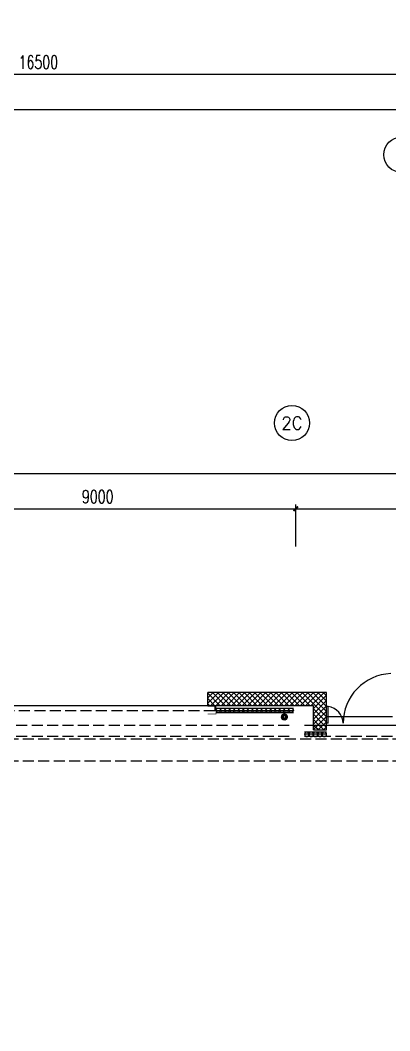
# Model space of a CAD drawing. Extents: x -474411 to 577939, y 0 to 1014176.
# Drawn here: x -153116 to -144716, y 715540 to 738480 of the extents above; entities that cross this region are included whole.
import ezdxf
from ezdxf.enums import TextEntityAlignment as Align

# ---------------------------------------------------------------- set-up
doc = ezdxf.new("R2010")
doc.units = 0
doc.header["$LTSCALE"] = 1000
doc.header["$MEASUREMENT"] = 0
doc.linetypes.add('10平面$0$DASH', pattern=[0.35, 0.25, -0.1])
doc.linetypes.add('DASH', pattern=[0.35, 0.25, -0.1])
doc.layers.get('Defpoints').update_dxf_attribs({"color": 210})
for name, color, linetype in [('10平面$0$WINDOW', 4, 'Continuous'), ('A-AXIS-D', 1, 'Continuous'), ('A-HATCH-2', 251, 'Continuous'), ('A-SFCE', 30, 'Continuous'), ('A-WINDOW', 140, 'Continuous'), ('AS-WALL', 40, 'Continuous'), ('AS-结构边线层', 200, 'Continuous'), ('DIM_SYMB', 3, 'Continuous'), ('PUB_HATCH', 8, 'Continuous'), ('PUB_TEXT', 7, 'Continuous'), ('SB_ZF消火栓', 10, 'Continuous')]:
    doc.layers.add(name, color=color, linetype=linetype)
doc.layers.add('LG-ZF消防', color=1, linetype='Continuous', lineweight=60)
doc.styles.add('_TCH_AXIS', font='COMPLEX', dxfattribs={"bigfont": 'GBCBIG'})
doc.styles.add('_TCH_DIM_T3', font='SIMPLEX', dxfattribs={"width": 0.705882, "bigfont": 'GBCBIG'})
doc.dimstyles.new('_TCH_ARCH&&100', dxfattribs={"dimtxt": 297.5, "dimasz": 100, "dimexe": 100, "dimexo": 100, "dimgap": 126.25, "dimtad": 1, "dimdec": 0, "dimzin": 0, "dimdsep": 46, "dimtxsty": '_TCH_DIM_T3', "dimblk": 'ARCHTICK', "dimcen": 0.09, "dimclrt": 7, "dimazin": 2, "dimtfac": 1, "dimtdec": 0, "dimtix": 1, "dimtmove": 2, "dimatfit": 3, "dimfxl": 0, "dimtolj": 1, "dimtzin": 0, "dimarcsym": 0})

# ---------------------------------------------------------------- blocks, each defined once
blk = doc.blocks.new('42343243')
at = {"color": 8, "linetype": '10平面$0$DASH'}
for p, q in [((-148694, 1222870), (-154014, 1222870)), ((-148694, 1222750), (-154014, 1222750))]:
    blk.add_line(p, q, dxfattribs=at)
at = {"color": 8, "linetype": 'Continuous'}
blk.add_line((-148694, 1222870), (-148694, 1222750), dxfattribs=at)
at = {"color": 8}
for p, q in [((-146154, 1222470), (-146154, 1222848)), ((-146117, 1222848), (-146154, 1222848)), ((-146117, 1222470), (-146117, 1222848)), ((-146117, 1222470), (-146154, 1222470))]:
    blk.add_line(p, q, dxfattribs=at)
for centre, major_axis, start_param, end_param in [((-144647, 1222467), (800, 800), 0.824655, 2.351373), ((-146155, 1222474), (-266, 266), 3.923323, 5.394768)]:
    blk.add_ellipse(centre, major_axis=major_axis, ratio=1, start_param=start_param, end_param=end_param, dxfattribs=at)
at = {"layer": '10平面$0$WINDOW', "color": 8}
blk.add_line((-144654, 1222620), (-146154, 1222620), dxfattribs=at)
at = {"layer": 'AS-WALL', "color": 8}
for p, q in [((-146154, 1223170), (-148854, 1223170)), ((-148854, 1222870), (-148854, 1223170)), ((-146154, 1222620), (-146154, 1223170)), ((-146454, 1222870), (-148854, 1222870)), ((-146454, 1222320), (-146454, 1222870)), ((-146154, 1222320), (-146154, 1222620)), ((-146454, 1222320), (-146154, 1222320))]:
    blk.add_line(p, q, dxfattribs=at)
at = {"layer": 'PUB_HATCH', "color": 8, "linetype": 'Continuous'}
for p, q in [((-148854, 1223167), (-148851, 1223170)), ((-148854, 1223047), (-148731, 1223170)), ((-148854, 1222927), (-148611, 1223170)), ((-148791, 1222870), (-148491, 1223170)), ((-148449, 1222870), (-148749, 1223170)), ((-148671, 1222870), (-148371, 1223170)), ((-148329, 1222870), (-148629, 1223170)), ((-148551, 1222870), (-148251, 1223170)), ((-148209, 1222870), (-148509, 1223170)), ((-148431, 1222870), (-148131, 1223170)), ((-148089, 1222870), (-148389, 1223170)), ((-148311, 1222870), (-148011, 1223170)), ((-147969, 1222870), (-148269, 1223170)), ((-148191, 1222870), (-147891, 1223170)), ((-147849, 1222870), (-148149, 1223170)), ((-148071, 1222870), (-147771, 1223170)), ((-147729, 1222870), (-148029, 1223170)), ((-147951, 1222870), (-147651, 1223170)), ((-147609, 1222870), (-147909, 1223170)), ((-147831, 1222870), (-147531, 1223170)), ((-147489, 1222870), (-147789, 1223170)), ((-147711, 1222870), (-147411, 1223170)), ((-147369, 1222870), (-147669, 1223170)), ((-147591, 1222870), (-147291, 1223170)), ((-147249, 1222870), (-147549, 1223170)), ((-147471, 1222870), (-147171, 1223170)), ((-147129, 1222870), (-147429, 1223170)), ((-147351, 1222870), (-147051, 1223170)), ((-147009, 1222870), (-147309, 1223170)), ((-147231, 1222870), (-146931, 1223170)), ((-146889, 1222870), (-147189, 1223170)), ((-147111, 1222870), (-146811, 1223170)), ((-146769, 1222870), (-147069, 1223170)), ((-146991, 1222870), (-146691, 1223170)), ((-146649, 1222870), (-146949, 1223170)), ((-146871, 1222870), (-146571, 1223170)), ((-146529, 1222870), (-146829, 1223170)), ((-146751, 1222870), (-146451, 1223170)), ((-146432, 1222893), (-146709, 1223170)), ((-146631, 1222870), (-146331, 1223170)), ((-146372, 1222953), (-146589, 1223170)), ((-146511, 1222870), (-146211, 1223170)), ((-146312, 1223013), (-146469, 1223170)), ((-146252, 1223073), (-146349, 1223170)), ((-146192, 1223133), (-146229, 1223170)), ((-148569, 1222870), (-148854, 1223155)), ((-148689, 1222870), (-148854, 1223035)), ((-146454, 1222807), (-146154, 1223107)), ((-146454, 1222687), (-146154, 1222987)), ((-146154, 1222735), (-146372, 1222953)), ((-146154, 1222855), (-146312, 1223013)), ((-146154, 1222975), (-146252, 1223073)), ((-146154, 1223095), (-146192, 1223133)), ((-148809, 1222870), (-148854, 1222915)), ((-146454, 1222567), (-146154, 1222867)), ((-146217, 1222558), (-146454, 1222795)), ((-146454, 1222447), (-146154, 1222747)), ((-146157, 1222618), (-146432, 1222893)), ((-146277, 1222498), (-146454, 1222675)), ((-146454, 1222327), (-146154, 1222627)), ((-146337, 1222438), (-146454, 1222555)), ((-146341, 1222320), (-146154, 1222507)), ((-146154, 1222375), (-146277, 1222498)), ((-146154, 1222495), (-146217, 1222558)), ((-146154, 1222615), (-146157, 1222618)), ((-146397, 1222378), (-146454, 1222435)), ((-146339, 1222320), (-146397, 1222378)), ((-146219, 1222320), (-146337, 1222438)), ((-146221, 1222320), (-146154, 1222387))]:
    blk.add_line(p, q, dxfattribs=at)
blk = doc.blocks.new('43243')
at = {"layer": 'AS-结构边线层', "color": 8}
blk.add_lwpolyline([(-128054, 658060), (-128054, 681330), (-128354, 681330), (-128354, 696460), (-128054, 696460), (-128054, 715680), (-128354, 715680), (-128354, 722920), (-128354, 722920), (-144354, 722920), (-144354, 722470), (-146454, 722470), (-146454, 722920), (-155994, 722920)], dxfattribs=at)
blk = doc.blocks.new('w42343')
at = {"layer": 'A-HATCH-2', "linetype": 'DASH'}
for p, q in [((-263654, 722170), (-128354, 722170)), ((-263654, 721670), (-128354, 721670))]:
    blk.add_line(p, q, dxfattribs=at)
blk = doc.blocks.new('34242343243')
at = {"color": 8}
for p, q in [((-148665, 722864), (-148562, 722864)), ((-148562, 722864), (-148458, 722864)), ((-148458, 722864), (-148355, 722864)), ((-148355, 722864), (-148252, 722864)), ((-148252, 722864), (-148148, 722864)), ((-148148, 722864), (-148045, 722864)), ((-148045, 722864), (-147942, 722864)), ((-147942, 722864), (-147838, 722864)), ((-147838, 722864), (-147735, 722864)), ((-147735, 722864), (-147632, 722864)), ((-147632, 722864), (-147528, 722864)), ((-147528, 722864), (-147425, 722864)), ((-147425, 722864), (-147322, 722864)), ((-147322, 722864), (-147218, 722864)), ((-147218, 722864), (-147115, 722864)), ((-147115, 722864), (-147012, 722864)), ((-147012, 722864), (-146908, 722864)), ((-148665, 722814), (-148562, 722814)), ((-148665, 722764), (-148562, 722764)), ((-148562, 722814), (-148458, 722814)), ((-148562, 722764), (-148458, 722764)), ((-148458, 722814), (-148355, 722814)), ((-148458, 722764), (-148355, 722764)), ((-148355, 722814), (-148252, 722814)), ((-148355, 722764), (-148252, 722764)), ((-148252, 722814), (-148148, 722814)), ((-148252, 722764), (-148148, 722764)), ((-148148, 722814), (-148045, 722814)), ((-148148, 722764), (-148045, 722764)), ((-148045, 722814), (-147942, 722814)), ((-148045, 722764), (-147942, 722764)), ((-147942, 722814), (-147838, 722814)), ((-147942, 722764), (-147838, 722764)), ((-147838, 722814), (-147735, 722814)), ((-147838, 722764), (-147735, 722764)), ((-147735, 722814), (-147632, 722814)), ((-147735, 722764), (-147632, 722764)), ((-147632, 722814), (-147528, 722814)), ((-147632, 722764), (-147528, 722764)), ((-147528, 722814), (-147425, 722814)), ((-147528, 722764), (-147425, 722764)), ((-147425, 722814), (-147322, 722814)), ((-147425, 722764), (-147322, 722764)), ((-147322, 722814), (-147218, 722814)), ((-147322, 722764), (-147218, 722764)), ((-147218, 722814), (-147115, 722814)), ((-147218, 722764), (-147115, 722764)), ((-147115, 722814), (-147012, 722814)), ((-147115, 722764), (-147012, 722764)), ((-147012, 722814), (-146908, 722814)), ((-147012, 722764), (-146908, 722764)), ((-146554, 722320), (-146654, 722320)), ((-146554, 722270), (-146654, 722270)), ((-146554, 722220), (-146654, 722220)), ((-146454, 722320), (-146554, 722320)), ((-146454, 722270), (-146554, 722270)), ((-146454, 722220), (-146554, 722220)), ((-146354, 722320), (-146454, 722320)), ((-146354, 722270), (-146454, 722270)), ((-146354, 722220), (-146454, 722220)), ((-146254, 722320), (-146354, 722320)), ((-146254, 722270), (-146354, 722270)), ((-146254, 722220), (-146354, 722220)), ((-146154, 722320), (-146254, 722320)), ((-146154, 722270), (-146254, 722270)), ((-146154, 722220), (-146254, 722220))]:
    blk.add_line(p, q, dxfattribs=at)
for centre in [(-148613, 722814), (-148510, 722814), (-148407, 722814), (-148303, 722814), (-148200, 722814), (-148097, 722814), (-147993, 722814), (-147890, 722814), (-147787, 722814), (-147683, 722814), (-147580, 722814), (-147477, 722814), (-147373, 722814), (-147270, 722814), (-147167, 722814), (-147063, 722814), (-146960, 722814)]:
    blk.add_ellipse(centre, major_axis=(51.7, 0), ratio=0.96766, dxfattribs=at)
at = {"color": 8, "extrusion": (0, 0, -1)}
for centre in [(-146604, 722270), (-146504, 722270), (-146404, 722270), (-146304, 722270), (-146204, 722270)]:
    blk.add_ellipse(centre, major_axis=(0, 50), ratio=0.999998, start_param=-1.570795, end_param=4.71239, dxfattribs=at)
at = {"layer": 'A-SFCE', "color": 8, "const_width": 20}
blk.add_lwpolyline([(-148855, 722910), (-148665, 722910), (-148665, 722730), (-148855, 722730)], dxfattribs=at)
blk = doc.blocks.new('234243242332')
at = {"layer": 'LG-ZF消防', "color": 8, "linetype": 'Continuous'}
blk.add_circle((-147112, 722664), 50, dxfattribs=at)
blk = doc.blocks.new('_ArchTick')
at = {"color": 0, "linetype": 'ByBlock', "const_width": 0.4}
blk.add_lwpolyline([(-0.5, -0.5), (0.5, 0.5)], dxfattribs=at)
blk = doc.blocks.new('*D605')
at = {"layer": 'A-AXIS-D', "color": 0, "lineweight": -2}
for p, q in [((-160954, 738380), (-160954, 737153)), ((-144454, 738380), (-144454, 737153)), ((-160954, 737253), (-144454, 737253))]:
    blk.add_line(p, q, dxfattribs=at)
at = {"layer": 'Defpoints', "color": 0}
for p in [(-160954, 738480), (-144454, 738480), (-144454, 737253)]:
    blk.add_point(p, dxfattribs=at)
at = {"layer": 'A-AXIS-D', "color": 0, "lineweight": -2, "xscale": 100, "yscale": 100, "zscale": 100, "rotation": 180}
blk.add_blockref('_ArchTick', (-160954, 737253), dxfattribs=at)
at = {"layer": 'A-AXIS-D', "color": 0, "lineweight": -2, "xscale": 100, "yscale": 100, "zscale": 100}
blk.add_blockref('_ArchTick', (-144454, 737253), dxfattribs=at)
at = {"layer": 'A-AXIS-D', "color": 7, "insert": (-152704, 737528), "char_height": 297.5, "attachment_point": 5, "style": '_TCH_DIM_T3'}
blk.add_mtext('\\A1;16500', dxfattribs=at)
blk = doc.blocks.new('*D610')
at = {"layer": 'A-AXIS-D', "color": 0, "lineweight": -2}
for p, q in [((-254554, 738280), (-254554, 736353)), ((-128054, 738280), (-128054, 736353)), ((-254554, 736453), (-128054, 736453))]:
    blk.add_line(p, q, dxfattribs=at)
at = {"layer": 'Defpoints', "color": 0}
for p in [(-254554, 738380), (-128054, 738380), (-128054, 736453)]:
    blk.add_point(p, dxfattribs=at)
at = {"layer": 'A-AXIS-D', "color": 0, "lineweight": -2, "xscale": 100, "yscale": 100, "zscale": 100, "rotation": 180}
blk.add_blockref('_ArchTick', (-254554, 736453), dxfattribs=at)
at = {"layer": 'A-AXIS-D', "color": 0, "lineweight": -2, "xscale": 100, "yscale": 100, "zscale": 100}
blk.add_blockref('_ArchTick', (-128054, 736453), dxfattribs=at)
at = {"layer": 'A-AXIS-D', "color": 7, "insert": (-191304, 736728), "char_height": 297.5, "attachment_point": 5, "style": '_TCH_DIM_T3'}
blk.add_mtext('\\A1;126500', dxfattribs=at)
blk = doc.blocks.new('*D634')
at = {"layer": 'A-AXIS-D', "color": 0, "lineweight": -2}
for p, q in [((-155854, 726530), (-155854, 727490)), ((-146854, 726530), (-146854, 727490)), ((-155854, 727390), (-146854, 727390))]:
    blk.add_line(p, q, dxfattribs=at)
at = {"layer": 'Defpoints', "color": 0}
for p in [(-146854, 727390), (-155854, 726430), (-146854, 726430)]:
    blk.add_point(p, dxfattribs=at)
at = {"layer": 'A-AXIS-D', "color": 0, "lineweight": -2, "xscale": 100, "yscale": 100, "zscale": 100, "rotation": 180}
blk.add_blockref('_ArchTick', (-155854, 727390), dxfattribs=at)
at = {"layer": 'A-AXIS-D', "color": 0, "lineweight": -2, "xscale": 100, "yscale": 100, "zscale": 100}
blk.add_blockref('_ArchTick', (-146854, 727390), dxfattribs=at)
at = {"layer": 'A-AXIS-D', "color": 7, "insert": (-151354, 727665), "char_height": 297.5, "attachment_point": 5, "style": '_TCH_DIM_T3'}
blk.add_mtext('\\A1;9000', dxfattribs=at)
blk = doc.blocks.new('*D635')
at = {"layer": 'A-AXIS-D', "color": 0, "lineweight": -2}
for p, q in [((-146854, 726530), (-146854, 727490)), ((-137854, 726530), (-137854, 727490)), ((-146854, 727390), (-137854, 727390))]:
    blk.add_line(p, q, dxfattribs=at)
at = {"layer": 'Defpoints', "color": 0}
for p in [(-137854, 727390), (-146854, 726430), (-137854, 726430)]:
    blk.add_point(p, dxfattribs=at)
at = {"layer": 'A-AXIS-D', "color": 0, "lineweight": -2, "xscale": 100, "yscale": 100, "zscale": 100, "rotation": 180}
blk.add_blockref('_ArchTick', (-146854, 727390), dxfattribs=at)
at = {"layer": 'A-AXIS-D', "color": 0, "lineweight": -2, "xscale": 100, "yscale": 100, "zscale": 100}
blk.add_blockref('_ArchTick', (-137854, 727390), dxfattribs=at)
at = {"layer": 'A-AXIS-D', "color": 7, "insert": (-142354, 727665), "char_height": 297.5, "attachment_point": 5, "style": '_TCH_DIM_T3'}
blk.add_mtext('\\A1;9000', dxfattribs=at)
blk = doc.blocks.new('*D689')
at = {"layer": 'A-AXIS-D', "color": 0, "lineweight": -2}
for p, q in [((-286054, 726630), (-286054, 728290)), ((-286054, 728190), (-128054, 728190)), ((-128054, 726630), (-128054, 728290))]:
    blk.add_line(p, q, dxfattribs=at)
at = {"layer": 'Defpoints', "color": 0}
for p in [(-128054, 728190), (-286054, 726530), (-128054, 726530)]:
    blk.add_point(p, dxfattribs=at)
at = {"layer": 'A-AXIS-D', "color": 0, "lineweight": -2, "xscale": 100, "yscale": 100, "zscale": 100, "rotation": 180}
blk.add_blockref('_ArchTick', (-286054, 728190), dxfattribs=at)
at = {"layer": 'A-AXIS-D', "color": 0, "lineweight": -2, "xscale": 100, "yscale": 100, "zscale": 100}
blk.add_blockref('_ArchTick', (-128054, 728190), dxfattribs=at)
at = {"layer": 'A-AXIS-D', "color": 7, "insert": (-207054, 728465), "char_height": 297.5, "attachment_point": 5, "style": '_TCH_DIM_T3'}
blk.add_mtext('\\A1;158000', dxfattribs=at)

msp = doc.modelspace()

# ---------------------------------------------------------------- linework, layer by layer
at = {"layer": 'A-AXIS-D', "color": 8}
for centre in [(-144454.2, 735426.1), (-146939.1, 729336.1)]:
    msp.add_circle(centre, 400, dxfattribs=at)
at = {"layer": 'A-SFCE', "color": 8, "linetype": 'DASH'}
for p, q in [((-147004.2, 722470), (-164704.2, 722470)), ((-138004.2, 722470), (-146704.2, 722470)), ((-147004.2, 722220), (-164704.2, 722220)), ((-138004.2, 722220), (-146704.2, 722220))]:
    msp.add_line(p, q, dxfattribs=at)

# ---------------------------------------------------------------- block references
at = {"layer": 'A-WINDOW', "color": 8}
for name, p in [('43243', (0, 0)), ('42343243', (0, -499950)), ('w42343', (0, 0))]:
    msp.add_blockref(name, p, dxfattribs=at)
at = {"layer": 'DIM_SYMB', "color": 8}
msp.add_blockref('34242343243', (0, 0), dxfattribs=at)
at = {"layer": 'SB_ZF消火栓', "color": 8, "linetype": 'Continuous'}
msp.add_blockref('234243242332', (0, 0), dxfattribs=at)

# ---------------------------------------------------------------- texts
at = {"layer": 'PUB_TEXT', "color": 8, "style": '_TCH_AXIS'}
msp.add_text('2C', height=288.12, dxfattribs=at).set_placement((-147179.2, 729192.1), (-146699, 729192.1), align=Align.FIT)

# ---------------------------------------------------------------- dimensions: what is measured, and where the dimension line sits
at = {"layer": 'A-AXIS-D', "color": 8}
for base, p1, p2, picture, middle in [((-144454.2, 737253.3), (-160954.2, 738480), (-144454.2, 738480), '*D605', (-152704.2, 737528.3)), ((-128054.2, 736453.3), (-254554.2, 738380), (-128054.2, 738380), '*D610', (-191304.2, 736728.3)), ((-128054.2, 728190), (-286054.2, 726530), (-128054.2, 726530), '*D689', (-207054.2, 728465)), ((-146854.2, 727390), (-155854.2, 726430), (-146854.2, 726430), '*D634', (-151354.2, 727665)), ((-137854.2, 727390), (-146854.2, 726430), (-137854.2, 726430), '*D635', (-142354.2, 727665))]:
    dim = msp.add_linear_dim(base=base, p1=p1, p2=p2, angle=0, dimstyle='_TCH_ARCH&&100', override={"dimgap": 0}, dxfattribs=at)
    dim.commit()
    dim.dimension.update_dxf_attribs({"geometry": picture, "text_midpoint": middle, "dimtype": 161})

doc.saveas('drawing.dxf')
